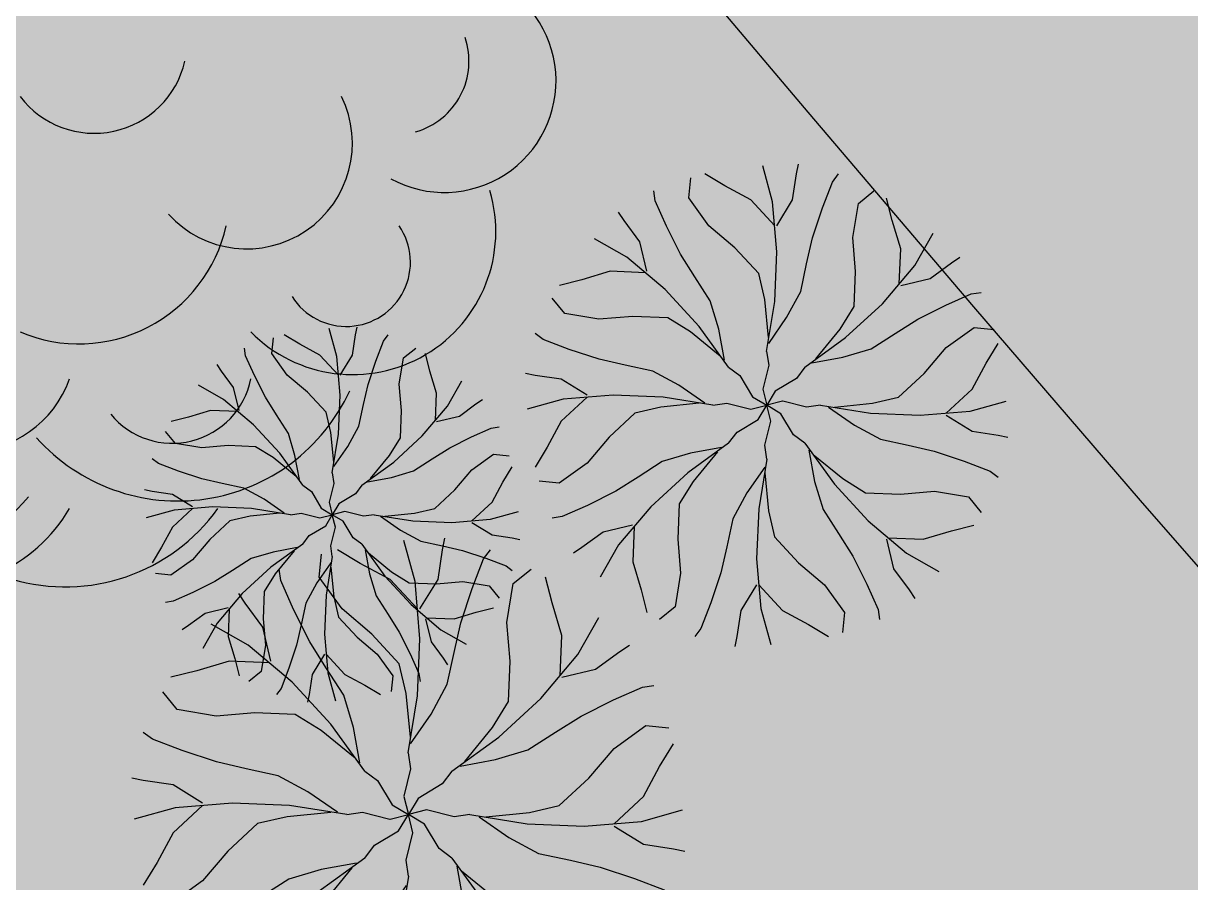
# Model space of a CAD drawing. Header units: centimetres. Extents: x -25730 to 141948, y -56453 to 27066.
# Drawn here: x 14676 to 15835, y -26626 to -25772 of the extents above; entities that cross this region are included whole.
import ezdxf

# ---------------------------------------------------------------- set-up
doc = ezdxf.new("R2010")
doc.units = ezdxf.units.CM
for name, color, linetype, transparency in [('Autocad blocks Vol.2$0$CAY', 94, 'Continuous', 0.8), ('Pemukiman', 250, 'Continuous', 0.8), ('Rel Kereta', 230, 'Continuous', 0.8), ('Rumah', 18, 'Continuous', 0.8), ('Tamanaa', 192, 'Continuous', 0.8)]:
    doc.layers.add(name, color=color, linetype=linetype, transparency=transparency)
doc.layers.add('vegetasi', color=7, linetype='Continuous', true_color=0x03c13d, transparency=0.8)

# ---------------------------------------------------------------- blocks, each defined once
blk = doc.blocks.new('Autocad blocks Vol.2$0$A$C686017BC')
at = {"layer": 'Autocad blocks Vol.2$0$CAY'}
for centre, radius, start, end in [((658.63, 305.66), 65.7, 241.47099, 65.95299), ((629.94, 317.18), 43.21, 285.9189, 18.69621), ((452.78, 329.49), 54.73, 217.19473, 347.00179), ((542.45, 268.91), 62.15, 222.20157, 26.26704), ((604.81, 216.92), 84.11, 224.5472, 16.64524), ((443.8, 239.52), 88.65, 247.01197, 347.43415), ((600.99, 198.87), 37.74, 212.32426, 34.48841), ((377.68, 151.83), 64.32, 199.63803, 340.36197), ((498.73, 139.44), 47.05, 219.61094, 348.69611), ((501.88, 169.72), 111.29, 221.76929, 335.3394), ((357.04, 101.64), 94.14, 187.92137, 329.62719), ((359.76, 102.42), 68.28, 191.61924, 322.62334), ((435.83, 118.05), 110.15, 253.38413, 324.47564)]:
    blk.add_arc(centre, radius, start, end, dxfattribs=at)
blk = doc.blocks.new('A$C2929cfc0')
at = {"layer": 'Rumah', "xscale": 0.001, "yscale": 0.001, "zscale": 0.001}
blk.add_blockref('Autocad blocks Vol.2$0$A$C686017BC', (0.0038, 0.00269), dxfattribs=at)
blk = doc.blocks.new('Autocad blocks Vol.2$0$A$C77DD64D8')
at = {"layer": 'Autocad blocks Vol.2$0$CAY'}
for p, q in [((514, 924.7), (493.4, 999.4)), ((563.8, 982.7), (568, 1003.3)), ((414.5, 957.8), (373.2, 982.7)), ((555.6, 928.7), (563.8, 982.7)), ((638.4, 966), (650.9, 982.7)), ((339.8, 932.9), (344.1, 974.5)), ((468.5, 928.7), (414.5, 957.8)), ((617.8, 912.3), (638.4, 966)), ((270, 926.7), (267, 947.3)), ((381.4, 875), (339.8, 932.9)), ((692.2, 921.1), (724.6, 947.4)), ((762.6, 885.9), (750.9, 932.6)), ((293.4, 874.1), (270, 926.7)), ((518.3, 875), (468.5, 928.7)), ((522.5, 821), (514, 924.7)), ((522.5, 875), (555.6, 928.7)), ((597.2, 850.1), (617.8, 912.3)), ((680.6, 850.7), (692.2, 921.1)), ((205.5, 885.7), (193.9, 903.3)), ((237.8, 841.7), (205.5, 885.7)), ((322.8, 815.6), (293.4, 874.1)), ((435.4, 829.2), (381.4, 875)), ((780.2, 827.1), (762.6, 885.9)), ((211.2, 809.6), (143.9, 847.7)), ((584.7, 796.1), (597.2, 850.1)), ((686.4, 780.1), (680.6, 850.7)), ((809.6, 792.1), (847.7, 859.5)), ((252.4, 780.4), (237.8, 841.7)), ((485.2, 775.5), (435.4, 829.2)), ((777.4, 753.9), (780.2, 827.1)), ((290.6, 742.2), (211.2, 809.6)), ((352.2, 768.6), (322.8, 815.6)), ((518.3, 717.2), (522.5, 821)), ((885.7, 797.9), (903.3, 809.5)), ((572.3, 738.2), (584.7, 796.1)), ((742.2, 712.7), (809.6, 792.1)), ((841.7, 765.5), (885.7, 797.9)), ((176.2, 780.2), (117.5, 762.6)), ((249.4, 777.4), (176.2, 780.2)), ((384.4, 718.8), (352.2, 768.6)), ((497.6, 721.5), (485.2, 775.5)), ((683.6, 706.9), (686.4, 780.1)), ((780.4, 750.9), (841.7, 765.5)), ((117.5, 762.6), (70.7, 750.9)), ((361, 665.8), (290.6, 742.2)), ((82.3, 692.2), (55.9, 724.6)), ((505.7, 642.3), (497.6, 721.5)), ((543.1, 684.2), (572.3, 738.2)), ((874.1, 709.9), (926.7, 733.3)), ((926.7, 733.3), (947.3, 736.3)), ((401.9, 660), (384.4, 718.8)), ((501.6, 613.5), (518.3, 717.2)), ((654.2, 660), (683.6, 706.9)), ((665.8, 642.4), (742.2, 712.7)), ((815.6, 680.5), (874.1, 709.9)), ((152.6, 680.6), (82.3, 692.2)), ((223.2, 686.4), (152.6, 680.6)), ((296.4, 683.6), (223.2, 686.4)), ((343.4, 654.2), (296.4, 683.6)), ((505.8, 630.2), (543.1, 684.2)), ((768.6, 651.1), (815.6, 680.5)), ((422.5, 580.7), (361, 665.8)), ((413.7, 595.5), (401.9, 660)), ((604, 598.3), (654.2, 660)), ((875, 621.9), (932.9, 663.5)), ((932.9, 663.5), (974.5, 659.3)), ((37.3, 638.4), (20.6, 650.9)), ((91, 617.8), (37.3, 638.4)), ((405, 604), (343.4, 654.2)), ((580.7, 580.8), (665.8, 642.4)), ((718.8, 619), (768.6, 651.1)), ((153.2, 597.2), (91, 617.8)), ((660, 601.4), (718.8, 619)), ((829.2, 567.9), (875, 621.9)), ((957.8, 588.9), (982.7, 630.1)), ((207.2, 584.7), (153.2, 597.2)), ((501.6, 613.5), (505.8, 584.7)), ((595.5, 589.6), (660, 601.4)), ((265.2, 572.3), (207.2, 584.7)), ((319.2, 543.1), (265.2, 572.3)), ((422.5, 580.7), (445.9, 563.3)), ((505.8, 584.7), (493.4, 534.9)), ((580.7, 580.8), (563.3, 557.4)), ((928.7, 534.8), (957.8, 588.9)), ((20.6, 563.8), (0, 568)), ((74.6, 555.6), (20.6, 563.8)), ((128.3, 522.5), (74.6, 555.6)), ((445.9, 563.3), (472.3, 519.3)), ((563.3, 557.4), (519.3, 531)), ((775.5, 518.2), (829.2, 567.9)), ((373.1, 505.8), (319.2, 543.1)), ((493.4, 534.8), (501.7, 501.7)), ((519.3, 531), (501.7, 501.7)), ((875, 485.1), (928.7, 534.8)), ((78.6, 514), (4, 493.4)), ((128.3, 518.3), (74.6, 468.5)), ((182.3, 522.5), (78.6, 514)), ((286.1, 518.3), (182.3, 522.5)), ((389.8, 501.6), (286.1, 518.3)), ((472.3, 519.3), (501.7, 501.7)), ((534.8, 510), (501.7, 501.7)), ((584.7, 497.5), (534.9, 510)), ((721.5, 505.7), (775.5, 518.2)), ((924.7, 489.3), (999.4, 510)), ((281.8, 497.6), (227.8, 485.2)), ((361, 505.7), (281.8, 497.6)), ((389.8, 501.6), (418.7, 505.8)), ((418.7, 505.8), (468.4, 493.4)), ((468.5, 493.4), (501.7, 501.7)), ((484.1, 472.3), (501.7, 501.7)), ((531, 484.1), (501.7, 501.7)), ((510, 468.5), (501.7, 501.7)), ((613.5, 501.7), (584.7, 497.5)), ((613.5, 501.7), (717.2, 485.1)), ((630.2, 497.5), (684.2, 460.2)), ((642.3, 497.7), (721.5, 505.7)), ((821, 480.8), (924.7, 489.3)), ((74.6, 468.5), (45.5, 414.5)), ((227.8, 485.2), (174.1, 435.4)), ((440, 445.9), (484, 472.3)), ((497.5, 418.7), (510, 468.4)), ((557.4, 440), (531, 484)), ((717.2, 485.1), (821, 480.8)), ((875, 480.8), (928.7, 447.7)), ((422.6, 422.5), (440, 445.9)), ((684.2, 460.2), (738.2, 431)), ((928.7, 447.7), (982.7, 439.5)), ((174.1, 435.4), (128.3, 381.4)), ((580.8, 422.6), (557.4, 440)), ((738.2, 431), (796.1, 418.6)), ((982.7, 439.5), (1003.3, 435.3)), ((45.5, 414.5), (20.6, 373.2)), ((422.6, 422.5), (337.5, 361)), ((407.9, 413.7), (343.3, 401.9)), ((399.4, 405), (349.1, 343.4)), ((501.7, 389.8), (497.5, 418.7)), ((580.8, 422.6), (642.4, 337.5)), ((589.6, 407.9), (601.4, 343.3)), ((796.1, 418.6), (850.1, 406.2)), ((850.1, 406.2), (912.3, 385.5)), ((128.3, 381.4), (70.4, 339.8)), ((284.5, 384.4), (234.7, 352.2)), ((343.3, 401.9), (284.5, 384.4)), ((501.7, 389.8), (485.1, 286.1)), ((598.3, 399.4), (660, 349.1)), ((912.3, 385.5), (966, 364.9)), ((337.5, 361), (261.1, 290.6)), ((497.5, 373.1), (460.2, 319.2)), ((497.7, 361), (505.7, 281.8)), ((966, 364.9), (982.7, 352.4)), ((70.4, 339.8), (28.8, 344.1)), ((234.7, 352.2), (187.7, 322.8)), ((349.1, 343.4), (319.7, 296.4)), ((601.4, 343.3), (619, 284.5)), ((660, 349.1), (706.9, 319.7)), ((187.7, 322.8), (129.2, 293.4)), ((460.2, 319.2), (431, 265.2)), ((642.4, 337.5), (712.7, 261.1)), ((706.9, 319.7), (780.1, 316.9)), ((780.1, 316.9), (850.7, 322.7)), ((850.7, 322.7), (921.1, 311.2)), ((921.1, 311.2), (947.4, 278.8)), ((129.2, 293.4), (76.6, 270)), ((261.1, 290.6), (193.8, 211.2)), ((319.7, 296.4), (316.9, 223.2)), ((485.1, 286.1), (480.8, 182.3)), ((505.7, 281.8), (518.2, 227.8)), ((619, 284.5), (651.1, 234.7)), ((76.6, 270), (56, 267)), ((431, 265.2), (418.6, 207.2)), ((712.7, 261.1), (792.1, 193.8)), ((161.6, 237.8), (117.6, 205.5)), ((222.9, 252.4), (161.6, 237.8)), ((225.9, 249.4), (223.2, 176.2)), ((651.1, 234.7), (680.5, 187.7)), ((827.1, 223.2), (885.9, 240.8)), ((885.9, 240.8), (932.6, 252.4)), ((316.9, 223.2), (322.7, 152.6)), ((518.2, 227.8), (567.9, 174.1)), ((750.9, 222.9), (765.5, 161.6)), ((753.9, 225.9), (827.1, 223.2)), ((117.6, 205.5), (100, 193.9)), ((193.8, 211.2), (155.6, 143.9)), ((418.6, 207.2), (406.2, 153.2)), ((792.1, 193.8), (859.5, 155.6)), ((223.2, 176.2), (240.8, 117.5)), ((480.8, 182.3), (489.3, 78.6)), ((567.9, 174.1), (621.9, 128.3)), ((680.5, 187.7), (709.9, 129.2)), ((322.7, 152.6), (311.2, 82.3)), ((406.2, 153.2), (385.5, 91)), ((765.5, 161.6), (797.9, 117.6)), ((480.8, 128.3), (447.7, 74.6)), ((485.1, 128.3), (534.8, 74.6)), ((621.9, 128.3), (663.5, 70.4)), ((709.9, 129.2), (733.3, 76.6)), ((240.8, 117.5), (252.4, 70.7)), ((797.9, 117.6), (809.5, 100)), ((385.5, 91), (364.9, 37.3)), ((311.2, 82.3), (278.8, 55.9)), ((447.7, 74.6), (439.5, 20.6)), ((489.3, 78.6), (510, 4)), ((534.8, 74.6), (588.9, 45.5)), ((663.5, 70.4), (659.3, 28.8)), ((733.3, 76.6), (736.3, 56)), ((588.9, 45.5), (630.1, 20.6)), ((364.9, 37.3), (352.4, 20.6)), ((439.5, 20.6), (435.3, 0))]:
    blk.add_line(p, q, dxfattribs=at)

msp = doc.modelspace()

# ---------------------------------------------------------------- hatches: boundary and pattern name
at = {"layer": 'Pemukiman', "true_color": 0x58ba48}
h = msp.add_hatch(color=85, dxfattribs=at)
h.dxf.hatch_style = 1
h.paths.add_polyline_path([(62897.3, -44246.2), (70937.5, -42878.4), (70848.8, -42357), (70810.7, -42347.3), (70747.6, -42300.1), (70707.4, -42232.4), (70696.2, -42154.4), (70745.1, -41235.6, -0.321038), (13853.8, -23872.4), (13557.8, -25322.5, 0.277679)])
at = {"layer": 'Pemukiman', "true_color": 0x8cd86b}
h = msp.add_hatch(color=73, dxfattribs=at)
h.dxf.hatch_style = 1
edge = h.paths.add_edge_path(flags=17)
edge.add_ellipse((19783.2, -26700.4), major_axis=(2481.8, -205.7), ratio=0.226467, start_angle=271.0402, end_angle=447.6348)
edge.add_line((19932.1, -26147.3), (19923.7, -26210.2))
edge.add_arc((19767.5, -26696), 510.3, -87.5021, 72.1803, ccw=False)
edge.add_line((19789.8, -27205.8), (19781.7, -27266))
edge = h.paths.add_edge_path(flags=17)
edge.add_ellipse((19783.2, -26700.4), major_axis=(2481.8, -205.7), ratio=0.226467, start_angle=92.2414, end_angle=266.4335)
edge.add_line((19582.3, -27248.5), (19592.2, -27175.2))
edge.add_arc((19767.5, -26696), 510.3, 94.7783, 249.8998, ccw=False)
edge.add_line((19725, -26187.5), (19732.7, -26130.7))
edge = h.paths.add_edge_path()
edge.add_spline(control_points=[(22407, -27037.4), (22405.5, -27040.3), (22404, -27043.2), (22385.2, -27077.6), (22363.7, -27105.1), (22309.8, -27160.2), (22275.9, -27186.1), (22191.9, -27238.8), (22139.5, -27264), (22004.9, -27316.8), (21918.2, -27342.4), (21701.6, -27392.5), (21566.3, -27414.9), (21182.2, -27459.6), (20913.4, -27474.1), (20339.5, -27476.2), (20034.8, -27463.8), (19426.8, -27413.9), (19123.8, -27376.4), (18556.6, -27280.6), (18292.7, -27222.4), (17952.4, -27125.1), (17849.4, -27091.5), (17661.7, -27021.3), (17577.2, -26984.7), (17427.3, -26907.5), (17362, -26867.2), (17279.7, -26801.3), (17255.4, -26779.2), (17211.2, -26731.3), (17191.2, -26705.6), (17157.1, -26648.4), (17143.1, -26616.7), (17128.7, -26559.8), (17125.3, -26536), (17124.8, -26512)], knot_values=[3.165468, 3.165468, 3.165468, 3.165468, 3.173121, 3.173121, 3.257988, 3.257988, 3.366209, 3.366209, 3.504931, 3.504931, 3.688734, 3.688734, 3.916788, 3.916788, 4.278422, 4.278422, 4.640055, 4.640055, 5.001689, 5.001689, 5.363323, 5.363323, 5.538785, 5.538785, 5.714247, 5.714247, 5.889709, 5.889709, 5.972006, 5.972006, 6.054303, 6.054303, 6.1366, 6.1366, 6.190454, 6.190454, 6.190454, 6.190454], degree=3, periodic=0)
edge.add_arc((17927.3, -24595.7), 2077.6, 205.7222, 247.2767, ccw=False)
edge.add_line((16055.6, -25497.4), (15094.5, -25429.6))
edge.add_arc((54427, 7182.5), 51094, 219.66351, 222.8504)
edge.add_line((16968.4, -27565.8), (21434.4, -27880.7))
edge.add_line((21434.4, -27880.7), (22562.3, -27960.2))
edge.add_line((22562.3, -27960.2), (23312.2, -28013.1))
edge.add_line((23312.2, -28013.1), (23563.8, -26780.8))
edge.add_arc((21445.6, -19968.8), 7133.7, 277.74539, 287.27359, ccw=False)
edge = h.paths.add_edge_path()
edge.add_spline(control_points=[(17185.2, -26320.5), (17194, -26308.2), (17203.3, -26296.5), (17240.8, -26254.6), (17272.1, -26228.6), (17350, -26175.4), (17398.5, -26150.1), (17521.5, -26097.8), (17599.4, -26072.5), (17802.1, -26020.4), (17933.9, -25996.2), (18259.4, -25953.5), (18460.4, -25937.9), (18963.2, -25920.7), (19276.3, -25925.6), (19911.9, -25963.8), (20234.3, -25997.2), (20844.8, -26088), (21132.6, -26145.4), (21507.9, -26243.8), (21622.7, -26278.2), (21832.1, -26350.5), (21926.8, -26388.4), (22094.6, -26468.1), (22167.7, -26509.7), (22260.4, -26577.4), (22288, -26600.3), (22338.4, -26649.7), (22361.3, -26676.3), (22400.7, -26735.5), (22417.3, -26768.3), (22430.8, -26813.5), (22433.1, -26822.5), (22435, -26831.6)], knot_values=[0.06732, 0.06732, 0.06732, 0.06732, 0.10396, 0.10396, 0.207185, 0.207185, 0.340511, 0.340511, 0.512888, 0.512888, 0.743017, 0.743017, 1.02709, 1.02709, 1.406298, 1.406298, 1.785505, 1.785505, 2.164713, 2.164713, 2.350262, 2.350262, 2.535811, 2.535811, 2.72136, 2.72136, 2.810118, 2.810118, 2.898876, 2.898876, 2.987633, 2.987633, 3.009072, 3.009072, 3.009072, 3.009072], degree=3, periodic=0)
edge.add_arc((21445.6, -19968.8), 6933.8, 278.20395, 288.18622)
edge.add_line((23609.6, -26556.2), (23715.6, -26037.4))
edge.add_line((23715.6, -26037.4), (22702.8, -25966))
edge.add_line((22702.8, -25966), (21575, -25886.5))
edge.add_line((21575, -25886.5), (16580.8, -25534.4))
edge.add_line((16580.8, -25534.4), (16289.4, -25513.9))
edge.add_arc((17927.3, -24595.7), 1877.7, 209.2746, 246.7218)
at = {"layer": 'Rel Kereta', "true_color": 0x928178, "transparency": 33554687}
h = msp.add_hatch(color=252, dxfattribs=at)
h.dxf.hatch_style = 1
h.paths.add_polyline_path([(63159.1, -45722.5), (85288.6, -42435.9), (85312.3, -42028.2), (63089.3, -45328.8, -0.317213), (8462.8, -19687), (189.1, 938.1), (-222, 969.5), (-254.4, 969.9), (8101.8, -19860.9, 0.317358)])
at = {"layer": 'Rel Kereta', "true_color": 0x606161, "transparency": 33554687}
h = msp.add_hatch(color=251, dxfattribs=at)
h.dxf.hatch_style = 1
h.paths.add_polyline_path([(85312.3, -42028.2), (85382.1, -40826.6), (62965.8, -44640.1, -0.309326), (9822.7, -20618.3), (9122.4, -19451.7), (978, 850.8), (797.3, 891.7), (189.1, 938.1), (8462.8, -19687, 0.317213), (63089.3, -45328.8)])
at = {"layer": 'Rel Kereta', "true_color": 0x928178, "transparency": 33554687}
h = msp.add_hatch(color=252, dxfattribs=at)
h.dxf.hatch_style = 1
h.paths.add_polyline_path([(1957, 629.4), (978, 850.8), (9122.4, -19451.7), (9822.7, -20618.3, 0.309326), (62965.8, -44640.1), (85382.1, -40826.6), (85405.9, -40417), (62897.3, -44246.2, -0.271381), (14307.6, -26260.1, -0.254556), (14227.9, -26163.3, -0.367917), (14025.9, -25913.1, -0.032827), (10164.7, -20411.2, -0.154532), (9698.5, -19999.2), (9403.9, -19269.2)])

# ---------------------------------------------------------------- linework, layer by layer
at = {"layer": 'Pemukiman'}
msp.add_arc((54427, 7182.5), 51094, 217.43063, 288.62506, dxfattribs=at)
at = {"layer": 'Rel Kereta', "color": 18, "true_color": 0x000000}
for centre, radius, start, end in [((53951.2, 6211.9), 52344.5, 209.65505, 280.05395), ((53951.2, 6211.8), 52744.2, 209.62508, 280.05398), ((53951.2, 6211.9), 51245, 211.29956, 280.05395), ((53951.2, 6211.9), 51644.8, 211.29956, 280.05395)]:
    msp.add_arc(centre, radius, start, end, dxfattribs=at)

# ---------------------------------------------------------------- block references
at = {"layer": 'Tamanaa'}
for p, xscale, yscale, zscale in [((15174.3, -26391), 0.477749398814957, 0.477749398814957, 0.477749398814957), ((14796.1, -26446.5), 0.3715828657449665, 0.3715828657449665, 0.3715828657449665), ((14783.5, -26832.6), 0.5472235741369288, 0.5472235741369288, 0.5472235741369288)]:
    msp.add_blockref('Autocad blocks Vol.2$0$A$C77DD64D8', p, dxfattribs=dict(at, xscale=xscale, yscale=yscale, zscale=zscale))
at = {"layer": 'vegetasi', "xscale": 1689.015032050628, "yscale": 1689.015032050628, "zscale": 1689.015032050628}
msp.add_blockref('A$C2929cfc0', (13974.9, -26349.7), dxfattribs=at)

doc.saveas('drawing.dxf')
